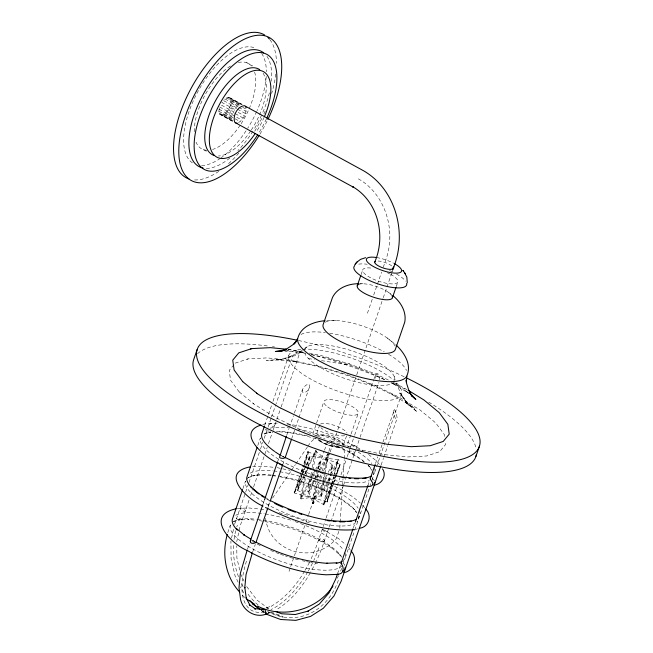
<?xml version="1.0" encoding="UTF-8"?>
<svg xmlns="http://www.w3.org/2000/svg" width="653" height="653" viewBox="0 0 653 653"><rect width="100%" height="100%" fill="white"/><g stroke="black" fill="none" stroke-linecap="round" stroke-linejoin="round"><path stroke-width="0.49" stroke-dasharray="3.27 2.45" d="M379.785 379.768C379.442 377.695 379.515 373.769 376.879 373.402L375.769 374.169L374.063 378.748M312.893 433.87L323.88 401.571M339.805 528.22L340.131 523.175M340.197 522.163L342.474 486.877M342.539 485.873L342.996 478.812M343.062 477.808L344.237 459.655M344.302 458.651L344.629 453.606L343.486 447.713M232.239 121.14L219.702 114.169L218.853 111.255L219.441 107.721M220.698 114.838C227.66 114.259 232.819 104.431 230.305 98.113L228.028 97.354L223.881 99.991M238.565 122.642C243.381 119.475 246.826 113.402 246.026 107.565M292.495 356.114C301.629 355.795 303.539 344.286 292.495 356.114L276.088 403.758M324.737 481.481L313.367 503.716L312.281 503.439L316.509 478.788M316.681 477.8L317.529 472.878M318.207 468.927L319.39 462.03L320.476 462.308L323.668 458.684M317.595 479.065L313.367 503.716L310.975 498.304L308.436 496.917L294.152 492.917L300.853 472.69M317.766 478.078L320.476 462.308L319.578 461.818L315.791 468.968M327.651 454.937L320.158 495.986L311.881 497.276L308.812 496.492L297.148 490.134L301.906 473.474M327.349 481.408L320.158 495.986L321.056 496.468L323.431 483.457M323.619 482.453L325.08 474.445M325.259 473.449L328.728 454.431M310.053 479.392L307.849 491.227L310.24 496.639M310.787 475.441L312.069 468.536M312.256 467.548L315.383 450.774L316.019 450.676L308.812 466.234M318.795 470.805L307.849 491.227L308.934 491.505L316.468 451.052L315.383 450.774L308.175 466.332M388.094 444.783L397.163 418.173L396.208 412.418L394.477 409.635L378.128 455.859M393.873 410.117C393.547 413.178 393.849 417.243 396.444 419.259L397.04 418.81M309.334 497.668L301.049 498.957L300.151 498.476L305.245 474.878M305.457 473.898L306.518 468.976M307.367 465.05L309.277 456.202L322.288 457.933M307.841 467.507L301.049 498.957L312.42 477.506M308.053 466.52L309.995 456.276L305.237 467.27M231.554 538.113L233.472 529.314M236.737 541.663L240.157 525.967L249.324 499.341M331.961 485.04L324.059 504.81L323.423 504.908L328.524 482.289M328.745 481.302L332.295 465.573L332.932 465.467L331.153 473.335M329.161 482.192L324.059 504.81L312.403 498.451L310.975 498.304M329.381 481.204L330.932 474.323M375.377 374.928L375.638 378.389M302.372 389.808L302.159 391.563L302.943 392.51C307.008 393.416 310.975 387.4 308.983 384.127C305.93 384.258 303.596 387.229 302.372 389.808L293.744 414.859M349.698 364.064L348.971 363.786L376.846 374.479L389.58 380.585M331.324 484.983L327.063 502.026L333.912 482.91M331.585 484.004L333.422 477.155M333.683 476.176L338.132 459.557L326.018 458.316M327.063 502.026L338.132 459.557L331.389 473.213M302.192 472.494L304.151 465.63M304.429 464.65L307.881 451.501L303.735 464.022M304.355 474.576L297.148 490.134L297.784 490.036L301.702 476.315M302.829 472.397L304.502 466.511M304.788 465.532L308.706 451.811L308.069 451.917L303.914 464.438M301.18 471.727L302.453 467.875M301.041 473.107L294.332 493.333L301.857 475.931M301.36 472.143L303.596 465.401M227.783 532.587L230.329 525.216M242.916 488.656L245.528 481.057A59.635 17.835 19 0 0 289.336 514.695A59.635 17.835 19 0 0 355.101 523.339M257.764 445.526L260.384 437.926A59.635 17.835 19 0 0 303.286 471.213A59.635 17.835 19 0 0 369.288 480.575M264.775 425.16L271.664 405.154M272.978 401.342L288.732 355.599M234.541 524.424L245.332 493.08M245.659 492.125L248.638 483.473M248.964 482.518L260.212 449.852M260.547 448.889L262.865 442.163M264.187 438.318L267.722 428.058M268.016 427.201L271.166 418.051M271.493 417.096L275.762 404.713M250.654 495.496L253.299 487.807M253.625 486.844L267.191 447.46M268.514 443.616L272.481 432.09M273.085 430.343L276.562 420.254M276.888 419.291L280.839 407.815M281.174 406.852L300.282 351.355M247.405 549.442L249.315 543.9M263.135 503.765L264.449 499.937M277.313 462.585L278.553 458.994M286.773 435.094L289.099 428.352M289.434 427.389L293.409 415.822M252.703 551.932L255.315 544.341M268.163 507.03L269.811 502.239L267.412 507.006M282.667 464.912L284.496 459.581M291.703 438.661L298.625 418.549M298.96 417.594L309.179 387.906M361.109 274.578L362.717 269.909M319.717 424.948L315.897 436.041A14.48 4.326 19 0 1 329.088 436.008A14.48 4.326 19 0 1 343.168 444.171M367.443 313.22L372.373 298.886M373.696 295.058L381.589 272.121M383.238 267.346L386.201 258.743A60.378 50.15 81.1 0 0 358.162 178.751M317.619 470.242L308.436 496.917L308.812 496.492M317.954 469.287L324.182 451.19M324.508 450.235L327.79 440.71M318.354 481.824L312.403 498.451M319.668 478.012L321.635 472.299M321.962 471.344L328.524 452.292M328.851 451.337L331.471 443.714M289.042 571.383L290.365 567.53M290.699 566.567L305.628 523.208M305.963 522.237L308.281 515.495M308.616 514.531L320.558 479.841M320.892 478.878L323.211 472.135M323.545 471.172L329.847 452.864M330.181 451.9L332.508 445.15M333.83 441.297L337.479 430.694M337.813 429.731L356.391 375.769M356.726 374.806L382.936 298.682M383.27 297.719L391.898 272.668M392.224 271.705L392.894 269.779M396.249 286.577L397.857 281.908M343.617 444.473L347.118 434.302M350.808 434.882L347.012 445.517M351.134 433.943L358.236 413.3M322.198 529.379L323.831 531.142L327.512 531.795L322.198 529.379L316.223 546.724L310.624 560.078M323.186 526.506L325.823 518.849M326.149 517.894L340.654 475.784M340.98 474.821L346.914 457.598M347.241 456.635L350.114 448.301M350.416 447.411L354.301 436.139M354.628 435.184L373.736 379.711M328.834 527.967L321.676 548.74L316.648 560.731M329.161 527.012L343.339 485.848M343.666 484.893L355.787 449.688M356.097 448.782L359.713 438.294M360.04 437.33L378.977 382.348M337.552 573.709L340.458 565.261M353.314 527.926L354.963 523.135M367.835 485.75L369.647 480.486M375.499 463.483L377.801 456.814M340.662 571.122L341.609 568.363M345.315 557.597L354.481 530.995M354.808 530.04L371.296 482.159M371.622 481.212L373.255 476.461M374.691 472.274L401.603 394.134M381.14 464.985L383.458 458.251M383.784 457.288L387.76 445.746M336.475 474.845L326.875 501.61L312.779 498.027L311.881 497.276M336.817 473.89L340.246 464.332L326.296 458.953M334.254 481.955L340.246 464.332L339.609 464.43L335.087 475.727M338.834 531.395L336.181 538.749C313.93 565.106 269.738 552.593 265.559 518.131M323.423 504.908L331.324 485.138M331.7 484.2L334.711 476.666M332.344 484.102L340.246 464.332M316.264 561.653L310.771 571.963M294.152 492.917L301.678 475.515M302.07 474.6L304.845 468.185M302.257 475.017L305.024 468.601M306.616 464.936L310.175 456.692M304.78 473.654L307.751 467.246M297.784 490.036L304.992 474.47M305.416 473.556L308.387 467.148M327.798 480.502L330.94 474.127M321.056 496.468L339.029 460.047L338.132 459.557M337.209 578.24L338.548 575.587M312.281 503.439L327.749 473.196M328.206 472.307L331.846 465.197L332.932 465.467L329.292 472.584M325.194 480.592L328.834 473.474M300.151 498.476L315.317 469.866M312.893 476.608L316.215 470.348M316.689 469.458L320.476 462.308M319.268 469.923L327.83 453.941L324.647 457.565M308.934 491.505L316.068 478.184M316.542 477.302L319.88 471.082M320.354 470.193L328.916 454.21M304.527 571.179C296.397 585.292 285.271 598.017 271.126 606.327L271.591 606.017L265.812 608.041M305.008 570.33L309.873 561.866M310.289 572.803C301.972 587.496 290.773 601.095 276.178 609.886M271.052 612.049L282.961 616.481L282.822 617.232L268.979 612.081L268.505 612.71L268.889 612.049M263.763 610.4L263.518 610.751A2.588 1.51 -84.7 0 1 262.212 611.151L261.641 610.473L260.604 610.833M272.595 498.059L290.83 471.303M291.393 470.47L295.385 464.618M295.956 463.785L307.351 447.068M307.922 446.228L310.771 442.048L315.309 438.09M268.497 612.702L268.979 612.081M233.937 364.684L229.211 370.422L230.566 380.242L239.21 391.922M267.575 613.747L268.448 612.767L267.91 613.175M304.739 348.514L307.188 346.719M302.298 350.31L296.903 353.518L284.732 358.709L292.332 356.309L279.941 359.346L266.391 360.538L281.941 359.819L276.121 359.648L297.107 361.795L292.887 361.338C328.516 367.582 363.084 379.434 395.114 396.24L391.612 394.061L414.753 408.37L405.162 401.889L417.316 412.059L407.464 402.885L399.652 392.951L408.509 405.219L400.95 393.849L396.126 383.066M235.227 363.125L248.205 358.856L267.265 357.909L290.389 360.219L317.154 365.713L345.429 374.063M248.826 477.302L248.197 477.523L255.184 475.327L254.05 475.384L264.416 474.902L271.362 475.613M267.477 613.591L271.224 612.294M247.022 359.24L248.156 358.881M262.751 424.499L265.396 423.666L277.868 423.087M232.925 521.886L239.904 519.69L238.688 520.008L249.046 519.535L248.018 519.453L255.119 520.18M355.714 529.387L357.477 528.824M265.861 608L266.881 607.984A2.588 1.192 50.6 0 1 267.967 608.678M253.805 403.962L252.972 403.44L275.525 417.569L300.731 429.796L325.153 439.069M271.011 432.155C269.73 432.27 266.506 432.213 267.012 430.343A2.808 1.249 33.1 0 1 267.355 430.172M326.867 320.615L336.115 320.55M284.994 351.061L289.818 350.841L287.132 350.8M270.791 432.164L268.905 432.253L270.032 432.196L263.053 434.4L263.681 434.172A59.635 17.835 19 0 1 270.603 431.992M342.915 447.362C333.144 447.672 323.211 444.277 315.562 438.22M252.621 466.699L263.02 466.218L274.113 467.352M237.308 508.458L248.654 507.936L259.559 509.03M359.599 283.663L363.558 283.802M287.883 349.363L302.355 351.673M283.549 350.751L303.319 352.775L298.723 351.951L306.551 353.583M286.945 424.017C313.677 427.568 339.927 436.628 362.921 450.774M279.264 431.772L292.169 433.094L306.722 436.131L320.99 440.375M272.358 475.719L277.313 476.225M260.547 509.128L266.44 510.042M259.184 520.596C284.961 524.694 310.191 533.754 332.042 548.145L331.202 547.581L339.299 554.364L338.54 553.36L341.29 557.164M308.469 358.562L314.485 359.517M321.505 360.636L349.584 365.084M356.758 448.946L383.768 454.553L407.619 456.953L426.687 455.974L439.673 451.688L445.689 444.391L445.297 441.526M309.106 353.069L321.635 355.705L348.963 363.811M311.44 354.603C337.389 359.893 362.701 368.659 386.405 380.454M277.141 467.662L290.087 470.356M280.227 476.829C306.853 482.289 333.952 491.554 354.661 509.732L353.82 508.997L356.562 512.801M331.316 441.346L351.469 447.232M279.117 512.678L295.434 517.543L310.412 523.322M281.272 455.672L283.941 456.847L281.386 455.149M342.735 563.221L344.409 564.331L345.29 566.567M252.131 540.3L254.768 541.582M347.355 374.765L374.145 385.09L398.869 397.032L420.246 410.117L435.69 422.899L444.334 434.572L444.783 437.714M329.594 440.424L332.132 441.812M326.582 442.456C339.895 447.444 353.208 453.345 364.358 462.283M308.069 451.917L322.011 457.296M309.742 475.947L311.546 476.641M372.259 478.657L374.43 480.535M394.159 382.797L407.064 389.604M390.927 382.65L396.363 385.286L392.347 383.172L408.598 393.212M329.463 483.906L340.735 489.375L352.955 496.917L360.342 503.104M322.174 528.938L338.589 538.643L345.976 544.831M246.548 62.623L252.687 65.961M229.317 97.436L242.63 104.7M230.305 98.113L241.847 104.407M228.028 97.354L241.349 104.611M230.933 99.338L240.704 104.66M226.542 97.868L239.855 105.133M231.162 101.019L239.153 105.378M242.704 107.312L246.254 109.255M224.942 98.946L238.263 106.21M230.966 103.06L238.067 106.929M238.957 107.418L246.059 111.288M236.672 107.778L223.35 100.513L221.873 102.472L236.084 110.218M230.362 105.304L236.582 108.692M237.463 109.173L245.455 113.532M229.399 107.606L234.729 110.512M238.28 112.447L244.491 115.834M221.498 105.157L233.929 111.932M228.134 109.81L234.345 113.198M235.235 113.679L243.226 118.038M219.645 106.978L233.847 114.724M226.656 111.761L241.749 119.989M219.041 109.222L232.362 116.479M225.065 113.328L240.157 121.564M218.853 111.255L233.056 119.001M223.465 114.406L232.346 119.254M219.073 112.945L232.395 120.201M221.979 114.928L232.631 120.732M219.702 114.169L233.023 121.425M203.458 149.659L206.96 151.569M265.681 497.749L269.109 499.872M252.564 540.211L255.013 541.721M387.213 337.993L395.236 344.311M388.413 292.291L391.563 294.576M268.93 608.931L257.086 600.189L246.671 586.525M261.641 610.465L264.424 612.522M261.853 610.873L265.877 613.844M408.754 393.204L404.55 390.004L409.072 393.792M239.251 391.955L253.209 403.391M368.545 454.406L377.516 461.949L379.736 465.026M368.039 465.369L369.516 466.601L368.667 465.867L371.965 470.438M315.383 450.774L322.982 457.141M325.325 459.1L332.932 465.467M244.72 597.487L240.908 593.716M243.83 592.981L240.377 586.851M362.668 505.079L364.888 508.156M348.212 547.067L350.432 550.144M240.582 573.865L244.067 581.097M238.165 582.256L235.064 575.824L231.089 558.633L230.917 541.043M394.167 376.414L395.261 380.299M239.716 570.118L236.892 557.948L236.778 545.737M378.079 260.996A9.738 2.914 19 0 1 392.396 266.522M264.122 117.303A48.689 22.879 -61.4 0 1 256.27 131.914M254.646 72.116A48.689 22.879 -61.4 0 1 240.647 124.486M240.116 125.286A48.689 22.879 -61.4 0 1 212.568 149.455M206.977 150.263A48.689 22.879 -61.4 0 1 196.055 142.158M194.235 131.726A48.689 22.879 -61.4 0 1 231.121 65.643M238.353 62.574A48.689 22.879 -61.4 0 1 251.503 66.002M263.102 73.209A48.689 22.879 -61.4 0 1 251.16 130.216M250.621 131.016A48.689 22.879 -61.4 0 1 218.437 155.994M269.885 39.678A81.454 38.274 -61.4 0 1 276.472 63.341M275.819 74.107A81.454 38.274 -61.4 0 1 271.672 93.428M265.151 111.116A81.454 38.274 -61.4 0 1 263.918 113.875M261.755 118.413A81.454 38.274 -61.4 0 1 254.401 131.751M238.81 153.161A81.454 38.274 -61.4 0 1 226.909 165.095M218.779 171.364A81.454 38.274 -61.4 0 1 193.574 179.877M261.69 53.513A65.488 30.773 -61.4 0 1 266.391 71.732M266.244 76.385A65.488 30.773 -61.4 0 1 257.094 110.577M256.686 111.492A65.488 30.773 -61.4 0 1 247.658 128.315M246.042 130.82A65.488 30.773 -61.4 0 1 221.253 157.708M220.412 158.295A65.488 30.773 -61.4 0 1 201.606 165.495M192.415 162.883A65.488 30.773 -61.4 0 1 197.418 92.465A65.488 30.773 -61.4 0 1 253.984 47.612M266.359 119.042A65.488 30.773 -61.4 0 1 258.172 134.045M267.004 121.278A81.454 38.274 -61.4 0 1 259.657 134.616M266.946 56.378A65.488 30.773 -61.4 0 1 271.346 81.201M269.363 92.889A65.488 30.773 -61.4 0 1 261.943 114.357M261.526 115.263A65.488 30.773 -61.4 0 1 253.446 130.331M252.915 131.18A65.488 30.773 -61.4 0 1 237.847 150.647M229.832 158.042A65.488 30.773 -61.4 0 1 205.866 168.343M358.701 264.139A27.85 8.326 19 0 1 367.206 264.228M389.506 270.554A27.85 8.326 19 0 1 392.224 271.787M396.534 274.031A27.85 8.326 19 0 1 405.586 281.174M358.268 284.626A18.57 5.551 19 0 1 375.704 286.243A18.57 5.551 19 0 1 391.898 295.621M390.51 274.309A18.57 5.551 19 0 1 392.682 283.908A18.57 5.551 19 0 1 365.762 274.717A18.57 5.551 19 0 1 372.936 268.31M387.286 272.717A18.57 5.551 19 0 1 389.743 273.909M376.642 257.551A18.57 5.551 19 0 1 393.449 263.143M394.232 381.311A47.579 14.227 19 0 1 349.779 380.111A47.579 14.227 19 0 1 304.992 353.755M304.559 349.714A47.579 14.227 19 0 1 353.82 351.502A47.579 14.227 19 0 1 394.608 380.454M197.541 353.73A149.186 44.616 19 0 1 268.195 346.049M272.456 346.653A149.186 44.616 19 0 1 274.603 346.98M288.079 349.347A149.186 44.616 19 0 1 305.016 353.028M311.057 354.514A149.186 44.616 19 0 1 386.045 380.299M391.743 382.846A149.186 44.616 19 0 1 407.39 390.363M428.654 402.109A149.186 44.616 19 0 1 476.241 448.88M298.527 340.507A149.186 44.616 19 0 1 404.591 376.977M301.017 334.491A57.717 17.256 19 0 1 325.341 332.573M329.594 333.169A57.717 17.256 19 0 1 384.209 351.812M388.535 354.285A57.717 17.256 19 0 1 406.533 370.512M325.235 322.247A38.184 11.419 19 0 1 362.66 326.076A38.184 11.419 19 0 1 395.041 346.074M342.335 565.425A59.635 17.835 19 0 1 275.582 559.409A59.635 17.835 19 0 1 231.186 523.543M233.627 521.461A59.635 17.835 19 0 1 256.139 519.192M257.111 519.29A59.635 17.835 19 0 1 262.122 519.943M263.143 520.098A59.635 17.835 19 0 1 341.911 557.262M343.07 559.784A59.635 17.835 19 0 1 343.2 563.751M317.546 563.408A59.635 17.835 19 0 1 315.554 563.155M312.493 562.715A59.635 17.835 19 0 1 310.697 562.413M309.783 562.257A59.635 17.835 19 0 1 306.045 561.531M305.09 561.335A59.635 17.835 19 0 1 302.217 560.698M298.356 559.768A59.635 17.835 19 0 1 285.402 555.972M283.565 555.36A59.635 17.835 19 0 1 279.9 554.071M278.986 553.736A59.635 17.835 19 0 1 270.007 550.161M260.204 545.614A59.635 17.835 19 0 1 256.058 543.443M255.143 542.937A59.635 17.835 19 0 1 252.458 541.402M235.741 515.307A59.635 17.835 19 0 1 264.245 513.789M265.265 513.944A59.635 17.835 19 0 1 293.279 520.988M295.107 521.608A59.635 17.835 19 0 1 343.576 550.365M344.768 552.536A59.635 17.835 19 0 1 343.788 560.029M246.393 479.384A59.635 17.835 19 0 1 271.346 475.033M272.317 475.131A59.635 17.835 19 0 1 277.329 475.784M278.349 475.939A59.635 17.835 19 0 1 356.66 512.36M358.277 515.625A59.635 17.835 19 0 1 356.873 522.016M276.309 431.502A59.635 17.835 19 0 1 307.343 435.755M336.556 445.73A59.635 17.835 19 0 1 364.464 461.81M368.349 465.36A59.635 17.835 19 0 1 371.973 469.972M372.708 471.393A59.635 17.835 19 0 1 372.39 478.135M269.673 500.745A59.635 17.835 19 0 1 266.114 498.696M250.27 473.115A59.635 17.835 19 0 1 272.783 470.846M273.754 470.944A59.635 17.835 19 0 1 278.766 471.597M279.794 471.752A59.635 17.835 19 0 1 358.105 508.173M359.297 510.344A59.635 17.835 19 0 1 358.317 517.837M285.443 458.12A59.635 17.835 19 0 1 281.835 456.088M265.118 429.992A59.635 17.835 19 0 1 266.522 429.29M269.999 428.188A59.635 17.835 19 0 1 288.61 427.821M298.282 429.25A59.635 17.835 19 0 1 348.629 446.587M358.073 452.007A59.635 17.835 19 0 1 371.851 463.524M374.145 467.213A59.635 17.835 19 0 1 373.165 474.707M396.697 383.033A59.635 17.835 19 0 1 376.144 400.191A59.635 17.835 19 0 1 302.796 374.185A59.635 17.835 19 0 1 301.653 349.339M302.625 349.265A59.635 17.835 19 0 1 393.53 380.087M318.95 547.736A65.169 30.626 -61.4 0 1 313.783 560.462M312.493 563.139A65.169 30.626 -61.4 0 1 308.224 571.097M307.71 571.971A65.169 30.626 -61.4 0 1 270.938 609.584M264.555 611.796A65.169 30.626 -61.4 0 1 247.218 558.911M338.36 580.28A65.169 54.126 81.1 0 1 267.608 611.543M258.131 605.029A65.169 54.126 81.1 0 1 246.761 592.442M243.087 586.557A65.169 54.126 81.1 0 1 240.835 582.174M238.5 576.697A65.169 54.126 81.1 0 1 233.652 543.312M234.052 539.411A65.169 54.126 81.1 0 1 235.7 530.726M236.753 527.004A65.169 54.126 81.1 0 1 237.349 525.2M267.836 430.139A2.808 1.249 33.1 0 1 268.416 430.237M338.376 446.954A14.48 4.326 19 0 1 317.636 439.257M344.637 435.747A14.48 4.326 19 0 1 320.909 427.642M320.517 424.034A14.48 4.326 19 0 1 334.711 425.495A14.48 4.326 19 0 1 346.988 433.078M339.25 447.248A13.893 4.155 19 0 1 317.962 439.355M316.819 436.767A13.893 4.155 19 0 1 331.202 437.29A13.893 4.155 19 0 1 343.103 445.746M354.546 453.1C353.077 455.99 344.8 450.366 352.122 451.109A2.604 1.763 5.3 0 1 354.024 451.982L354.546 453.1M274.595 425.576L274.374 426.368A2.604 1.388 45.1 0 1 272.962 426.482C265.869 423.724 271.966 421.797 274.595 425.576M324.329 540.855C323.357 543.443 320.215 540.766 318.672 540.007C319.635 538.292 324.345 538.039 324.329 540.855M236.557 518.555C238.329 521.184 246.679 520.229 238.165 518.107A2.702 1.347 39.8 0 0 236.753 518.221L236.557 518.555M245.397 510.377L244.744 511.593C237.104 509.422 241.422 505.577 245.397 510.377M351.387 444.677C355.338 449.166 360.244 446.538 351.387 444.677M327.765 406.958A18.153 5.428 19 0 0 357.232 414.443A18.153 5.428 19 0 0 338.172 400.909A18.153 5.428 19 0 0 327.765 406.958"/><path stroke-width="0.98" d="M265.045 609.69L266.285 614.147L280.635 619.493L295.882 620.35L310.567 616.408L323.317 608.261L333.887 596.091L341.054 581.39L380.805 465.948M370.431 478.543A2.898 0.955 24.1 0 0 370.251 479.008L373.002 483.416C373.165 485.759 369.99 487.007 368.072 486.183M345.347 567.163L343.927 571.922M374.798 482.273L374.512 483.897M406.843 376.144L406.378 382.389L406.158 380.373M407.276 282.806L406.835 277.117L404.534 272.652M286.447 436.057L279.541 457.231A2.604 1.616 -1.9 0 0 281.051 458.218L283.32 458.414L285.108 457.81L291.377 439.616M341.29 563.188A2.89 0.996 26.5 0 0 341.095 563.67C344.588 567.188 343.788 574.648 337.805 574.101M262.8 504.728L250.27 541.125C249.854 544.08 254.376 543.729 255.968 542.447L267.836 507.985M227.277 534.481C221.636 554.201 225.44 576.934 239.716 592.14M197.1 349.69L193.574 359.942A149.186 44.616 19 0 0 324.288 451.705A149.186 44.616 19 0 0 476.355 454.602M242.589 489.603L232.444 519.062A59.635 17.835 19 0 0 237.349 530.154M257.111 447.419L246.973 476.87A59.635 17.835 19 0 0 251.878 487.962M264.449 426.115L261.82 433.739A59.635 17.835 19 0 0 274.595 451.427M338.336 574.354L325.961 574.795C300.005 572.975 274.758 564.796 251.666 552.993L247.112 550.381L240.361 573.31L238.99 587.741L240.541 599.381C242.81 610.726 255.625 618.669 266.546 613.918M264.449 499.937L277.313 462.585L277.729 462.634M270.138 501.284L282.667 464.912M357.24 285.802L360.783 275.517M374.765 262.041C386.127 235.741 378.095 201.23 352.432 186.538L353.371 187.191L234.802 122.397C232.288 116.079 237.447 106.243 244.41 105.664L363.892 170.955C396.526 190.129 407.415 234.329 393.196 268.334M392.894 269.779L393.89 266.881M392.388 297.801L395.93 287.516M337.234 574.616L335.666 579.17L329.12 592.785L319.374 604.009L307.938 611.175L308.33 611.037L295.262 614.514L281.696 613.779L275.517 611.379M341.103 563.384L352.979 528.881M355.289 522.171L367.835 485.75M370.251 478.731L375.173 464.438M343.062 570.991L343.266 570.387M372.814 484.583L372.953 484.175M475.939 456.349L479.465 446.097M250.27 541.125L250.964 540.374M354.726 264.865L356.105 263.061M297.548 338.834L294.07 344.049L296.038 341.805M261.943 609.535L264.506 609.265M356.865 262.204L360.546 259.355L365.688 257.657M355.346 263.926L357.599 261.363M332.989 586.043C317.178 610.229 283.133 619.248 257.511 606.074M296.062 341.584L292.846 344.768L287.296 348.482L280.806 351.396L285.426 349.935M266.718 613.771L265.869 613.657M285.875 349.159L270.407 347.649L251.74 348.604L238.761 352.873L232.746 360.162L234.101 369.99L242.736 381.662M250.548 348.988L251.658 348.62M260.98 425.062C234.974 433.078 266.62 458.822 277.86 462.953M250.54 466.797C218.241 472.772 248.352 500.157 263.012 506.083M236.084 508.785C204.413 515.576 230.444 543.712 247.299 550.536M374.096 485.138C381.613 484.355 387.172 475.645 382.511 468.87M359.24 528.269C368.839 527.526 372.569 515.152 365.443 508.924M343.968 572.632C353.779 571.114 358.171 557.997 350.988 550.912M266.702 614.179L266.285 614.147M286.308 349.551L275.346 351.51L280.17 351.281M257.339 393.71L256.498 393.188L279.06 407.317L304.265 419.544L331.969 430.245L360.293 438.694L387.294 444.301L411.145 446.693L430.213 445.721L443.199 441.436L449.223 434.139L447.86 424.319L439.216 412.647L423.879 399.93L408.737 390.633M277.337 462.626L282.496 465.067M325.047 320.696C314.044 321.66 301.025 326.247 297.825 338.115A57.717 17.256 19 0 0 347.306 373.247A57.717 17.256 19 0 0 407.064 375.41C411.716 364.08 404.044 352.383 395.955 344.906M354.832 529.665C323.684 532.064 293.034 521.151 265.51 507.503M358.587 283.704C348.4 283.753 337.242 287.826 332.483 297.474L323.121 324.647A38.184 11.419 19 0 0 355.852 347.886A38.184 11.419 19 0 0 395.392 349.314L404.746 322.149C406.713 311.808 400.697 301.866 392.828 295.629M366.178 477.947C337.764 479.882 309.897 469.76 284.822 457.271M368.553 486.591C337.446 488.713 306.943 477.621 279.492 463.957M351.322 521.078C322.909 523.012 295.05 512.891 269.975 500.402M336.956 562.796L326.59 563.278L327.626 563.359C302.535 561.613 278.162 553.589 255.878 542.137M235.79 123.074L237.072 123.156M262.563 609.208L254.303 608.678L255.601 608.971L249.266 604.654L250.156 605.617L246.108 597.74L246.271 598.328L244.818 587.39L244.769 587.904L246.042 574.575L252.376 552.887L251.715 553.018M265.681 497.749L258.808 493.513L250.711 486.73M250.94 539.198L243.602 534.668L244.442 535.231L236.345 528.448M246.818 599.111L254.711 604.343M260.074 609.314L253.054 604.131L259.478 609.118M242.785 381.703L256.743 393.139M412.084 396.322L415.855 399.481L409.651 392.828M250.034 600.621L253.135 604.449M405.317 273.746L402.877 270.358L403.578 271.338M409.692 392.967L412.019 396.191L408.713 389.931L406.639 383.613L406.174 380.038M245.397 106.341L246.026 107.565M265.861 612.481L265.82 613.551M393.106 267.501A9.738 2.914 19 0 1 383.115 267.967A9.738 2.914 19 0 1 375.304 261.429M255.209 133.514A48.689 22.879 -61.4 0 1 209.564 143.889A48.689 22.879 -61.4 0 1 248.173 72.809A48.689 22.879 -61.4 0 1 264.506 116.414M213.964 155.39A48.689 22.879 -61.4 0 1 215 101.705A48.689 22.879 -61.4 0 1 259.747 69.683M267.91 37.499A81.454 38.274 -61.4 0 1 269.33 39M188.962 178.93A81.454 38.274 -61.4 0 1 190.186 90.081A81.454 38.274 -61.4 0 1 264.685 35.025M257.633 134.885A65.488 30.773 -61.4 0 1 194.521 152.173A65.488 30.773 -61.4 0 1 247.283 55.538A65.488 30.773 -61.4 0 1 266.783 118.136M259.127 135.473A81.454 38.274 -61.4 0 1 179.338 159.61A81.454 38.274 -61.4 0 1 245.577 38.625A81.454 38.274 -61.4 0 1 267.885 119.475M203.034 168.009A65.488 30.773 -61.4 0 1 202.283 96.056A65.488 30.773 -61.4 0 1 263.673 52.869M394.216 263.551A18.57 5.551 19 0 1 396.395 273.142A18.57 5.551 19 0 1 369.467 263.951A18.57 5.551 19 0 1 376.642 257.551M407.325 378.316A149.186 44.616 19 0 1 440.775 462.128A149.186 44.616 19 0 1 217.637 385.123A149.186 44.616 19 0 1 296.535 340.082M392.216 296.217A18.57 5.551 19 0 1 373.165 297.099A18.57 5.551 19 0 1 358.268 284.626M406.672 283.386A27.85 8.326 19 0 1 377.809 283.859A27.85 8.326 19 0 1 354.767 265.657M342.017 561.351A59.635 17.835 19 0 1 336.14 563.351M356.546 519.159A59.635 17.835 19 0 1 347.853 521.567M344.947 521.788A59.635 17.835 19 0 1 339.56 521.804M335.936 521.592A59.635 17.835 19 0 1 333.063 521.331M330.075 520.972A59.635 17.835 19 0 1 327.022 520.523M301.784 514.384A59.635 17.835 19 0 1 299.009 513.478M295.344 512.205A59.635 17.835 19 0 1 288.063 509.438M282.749 507.201A59.635 17.835 19 0 1 274.733 503.422M263.592 497.137A59.635 17.835 19 0 1 261.224 495.586M258.906 493.954A59.635 17.835 19 0 1 253.682 489.717M371.394 476.029A59.635 17.835 19 0 1 362.709 478.445M358.766 478.698A59.635 17.835 19 0 1 354.408 478.673M350.792 478.469A59.635 17.835 19 0 1 348.882 478.298M344.931 477.841A59.635 17.835 19 0 1 341.878 477.392M323.145 473.213A59.635 17.835 19 0 1 320.354 472.405M316.632 471.254A59.635 17.835 19 0 1 313.864 470.348M311.114 469.401A59.635 17.835 19 0 1 302.919 466.307M280.113 455.051A59.635 17.835 19 0 1 275.321 451.941"/></g></svg>
